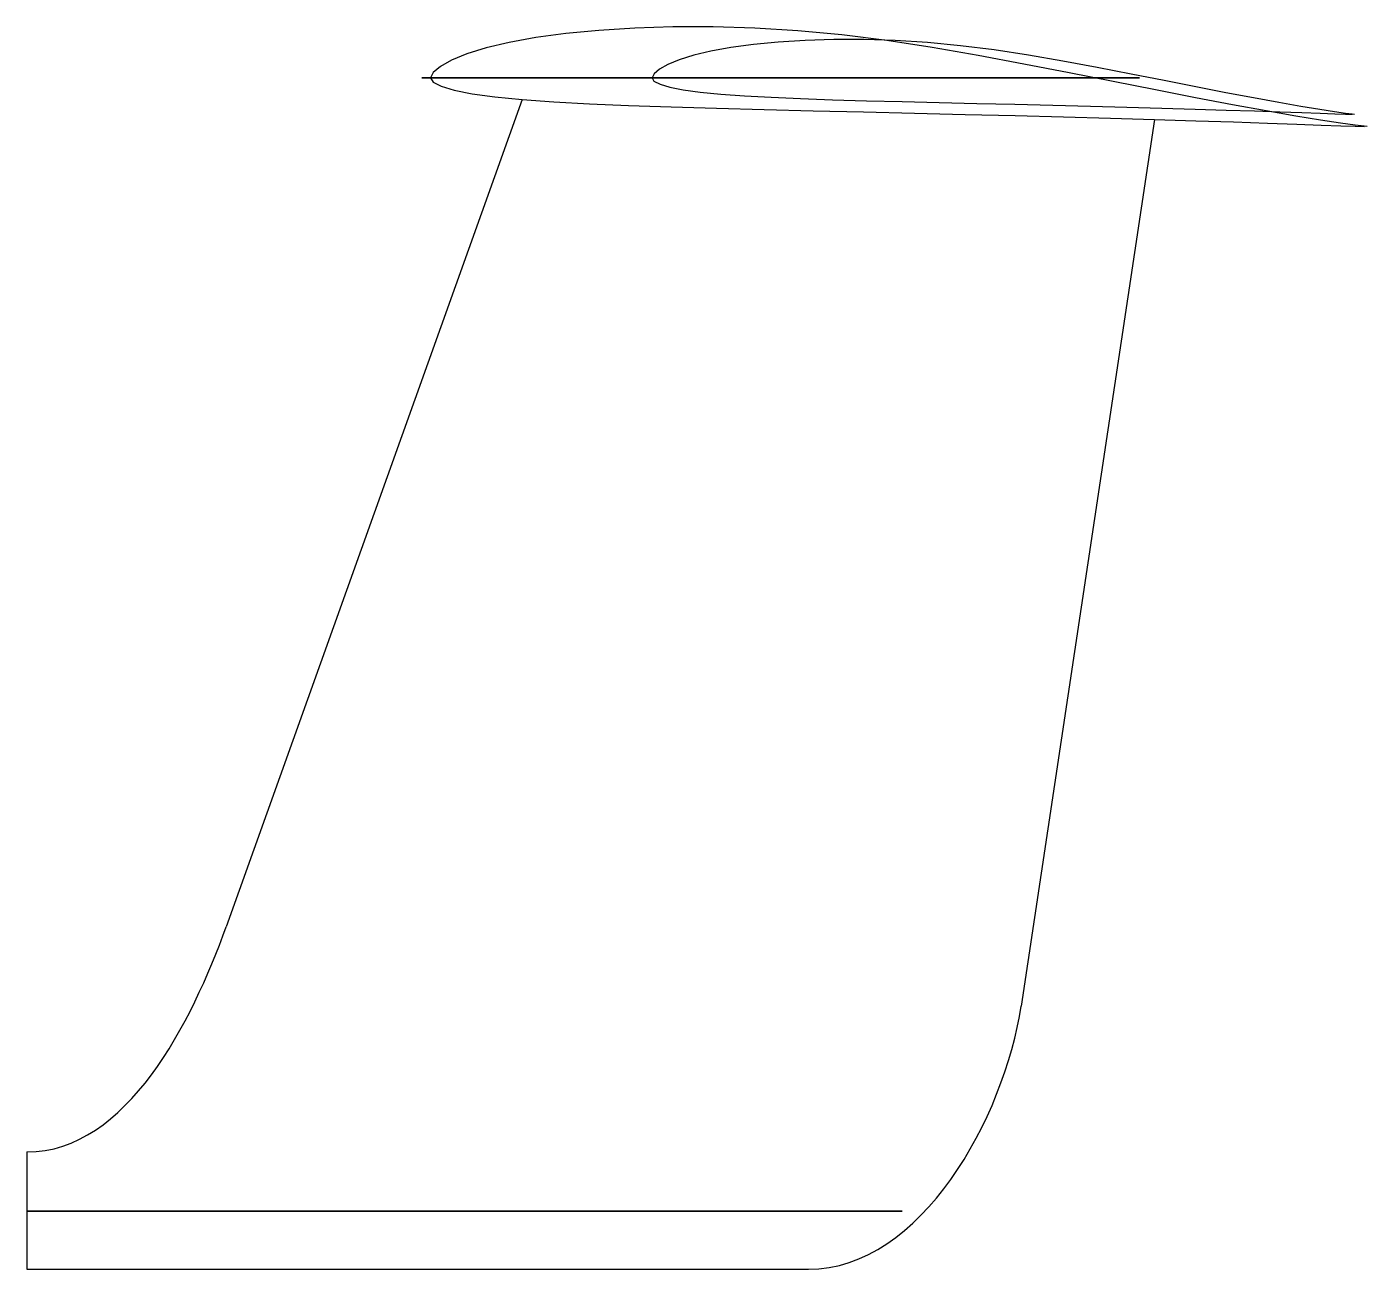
# Model space of a CAD drawing. Header units: millimetres. Extents: x 93 to 966, y -251 to 251.
# Drawn here: x 795 to 966.5, y -7.5 to 151.5 of the extents above; entities outside this region: 5.
import ezdxf

# ---------------------------------------------------------------- set-up
doc = ezdxf.new("R2010")
doc.units = ezdxf.units.MM
doc.header["$MEASUREMENT"] = 0
doc.layers.get('0').update_dxf_attribs({"true_color": 0xc2ced6})

msp = doc.modelspace()

# ---------------------------------------------------------------- linework, layer by layer
for p, q in [((858.36, 142.19), (820.49, 36.3)), ((939.29, 139.64), (922.21, 26.18)), ((795, -7.5), (895, -7.5))]:
    msp.add_line(p, q)
at = {"color": 50}
msp.add_line((93, -6.71), (92.59, -6.75), dxfattribs=at)
msp.add_lwpolyline([(966.49, 138.72), (966.1, 138.76), (964.96, 138.9), (963.09, 139.16), (960.53, 139.55), (957.34, 140.07), (953.56, 140.73), (949.27, 141.52), (944.53, 142.42), (939.42, 143.42), (934, 144.49), (928.36, 145.6), (922.57, 146.73), (916.71, 147.83), (910.85, 148.85), (905.03, 149.73), (899.28, 150.45), (893.64, 150.99), (888.14, 151.34), (882.8, 151.5), (877.66, 151.49), (872.77, 151.33), (868.18, 151.04), (863.95, 150.64), (860.11, 150.12), (856.7, 149.5), (853.75, 148.8), (851.29, 148.04), (849.34, 147.24), (847.91, 146.42), (847, 145.64), (846.65, 144.98), (846.98, 144.42), (848.02, 143.88), (849.69, 143.37), (851.98, 142.92), (854.88, 142.53), (858.36, 142.19), (862.41, 141.9), (866.97, 141.65), (872, 141.43), (877.44, 141.24), (883.24, 141.07), (889.32, 140.91), (895.62, 140.75), (902.05, 140.6), (908.55, 140.45), (915.03, 140.29), (921.43, 140.14), (927.65, 139.97), (933.63, 139.81), (939.29, 139.64), (944.56, 139.47), (949.39, 139.32), (953.71, 139.16), (957.47, 139.03), (960.61, 138.92), (963.12, 138.84), (964.96, 138.78), (966.1, 138.74)])
at = {"elevation": -225}
msp.add_lwpolyline([(964.87, 140.28), (964.58, 140.32), (963.73, 140.42), (962.32, 140.61), (960.41, 140.9), (958.01, 141.3), (955.18, 141.79), (951.96, 142.39), (948.41, 143.06), (944.57, 143.81), (940.51, 144.61), (936.28, 145.45), (931.93, 146.29), (927.54, 147.12), (923.15, 147.88), (918.78, 148.54), (914.47, 149.08), (910.24, 149.49), (906.11, 149.75), (902.11, 149.87), (898.25, 149.86), (894.58, 149.74), (891.14, 149.53), (887.97, 149.22), (885.09, 148.83), (882.53, 148.37), (880.32, 147.85), (878.48, 147.28), (877.01, 146.67), (875.94, 146.06), (875.26, 145.47), (874.99, 144.98), (875.24, 144.56), (876.02, 144.15), (877.27, 143.77), (878.99, 143.44), (881.16, 143.14), (883.78, 142.89), (886.81, 142.67), (890.23, 142.48), (894, 142.32), (898.09, 142.17), (902.43, 142.04), (907, 141.92), (911.72, 141.81), (916.54, 141.7), (921.42, 141.58), (926.28, 141.47), (931.08, 141.35), (935.74, 141.22), (940.23, 141.1), (944.47, 140.97), (948.43, 140.85), (952.05, 140.73), (955.29, 140.62), (958.11, 140.52), (960.47, 140.43), (962.35, 140.37), (963.73, 140.33), (964.58, 140.3)], dxfattribs=at)
at = {"color": 50, "extrusion": (0, -1, 6.12323e-17), "elevation": -144.98}
msp.add_lwpolyline([(937.37, -2.21), (932.78, -1.58), (928.18, -0.99), (923.59, -0.44), (919, 0.09), (914.41, 0.58), (909.82, 1.04), (905.22, 1.47), (900.63, 1.87), (896.04, 2.23), (891.45, 2.54), (886.76, 2.81), (882.17, 3.01), (877.58, 3.14), (872.99, 3.19), (870.78, 3.23), (868.49, 3.26), (866.19, 3.28), (863.9, 3.27), (861.6, 3.22), (859.3, 3.12), (857.01, 2.95), (854.71, 2.69), (852.88, 2.38), (851.04, 1.95), (850.12, 1.67), (849.2, 1.33), (848.28, 0.91), (847.37, 0.36), (846.45, -0.42), (845.99, -1), (845.53, -2.32), (845.99, -3.64), (846.45, -4.23), (847.37, -5.01), (848.28, -5.56), (849.2, -5.98), (850.12, -6.32), (851.04, -6.6), (852.88, -7.03), (854.71, -7.33), (857.01, -7.59), (859.3, -7.76), (861.6, -7.86), (863.9, -7.91), (866.19, -7.93), (868.49, -7.91), (870.78, -7.88), (872.99, -7.84), (877.58, -7.79), (882.17, -7.66), (886.76, -7.45), (891.45, -7.18), (896.04, -6.87), (900.63, -6.51), (905.22, -6.12), (909.82, -5.69), (914.41, -5.23), (919, -4.73), (923.59, -4.21), (928.18, -3.65), (932.78, -3.06), (937.37, -2.44)], dxfattribs=at)
at = {"extrusion": (0, -1, 6.12323e-17), "elevation": 0.08}
msp.add_lwpolyline([(907, 0.22), (901.4, 0.98), (895.8, 1.7), (890.2, 2.37), (884.6, 3.01), (879, 3.61), (873.4, 4.18), (867.8, 4.7), (862.2, 5.19), (856.6, 5.62), (851, 6), (845.29, 6.33), (839.69, 6.58), (834.09, 6.74), (828.49, 6.8), (825.8, 6.85), (823, 6.89), (820.2, 6.91), (817.4, 6.89), (814.6, 6.83), (811.8, 6.71), (809, 6.5), (806.2, 6.18), (803.96, 5.81), (801.72, 5.29), (800.6, 4.95), (799.48, 4.54), (798.36, 4.02), (797.24, 3.35), (796.12, 2.4), (795.56, 1.69), (795, 0.08), (795.56, -1.54), (796.12, -2.25), (797.24, -3.2), (798.36, -3.87), (799.48, -4.38), (800.6, -4.8), (801.72, -5.14), (803.96, -5.66), (806.2, -6.03), (809, -6.35), (811.8, -6.56), (814.6, -6.68), (817.4, -6.74), (820.2, -6.76), (823, -6.74), (825.8, -6.7), (828.49, -6.65), (834.09, -6.59), (839.69, -6.43), (845.29, -6.18), (851, -5.85), (856.6, -5.47), (862.2, -5.04), (867.8, -4.55), (873.4, -4.03), (879, -3.46), (884.6, -2.86), (890.2, -2.22), (895.8, -1.55), (901.4, -0.83), (907, -0.07)], dxfattribs=at)
at = {"color": 2, "extrusion": (0.001189, -0.999999, -0.000623143)}
for centre in [(105.47, 171.68, -251.09), (105.47, 171.68, -250.09)]:
    msp.add_circle(centre, 1.25, dxfattribs=at)
at = {"color": 2, "extrusion": (0.001189, 0.999999, -0.000623143)}
for centre in [(-105.47, 171.68, -250.09), (-105.47, 171.68, -251.09)]:
    msp.add_circle(centre, 1.25, dxfattribs=at)
at = {"color": 2, "extrusion": (-1, 0, 6.12323e-17)}
msp.add_arc((0, 0, -795), 7.5, 180, 0, dxfattribs=at)
for points in [[(795, 7.5), (807.82, 7.5), (816.17, 24.23), (820.49, 36.3)], [(895, -7.5), (909.43, -7.5), (920.06, 11.91), (922.21, 26.18)]]:
    msp.add_open_spline(points, degree=3)

doc.saveas('drawing.dxf')
